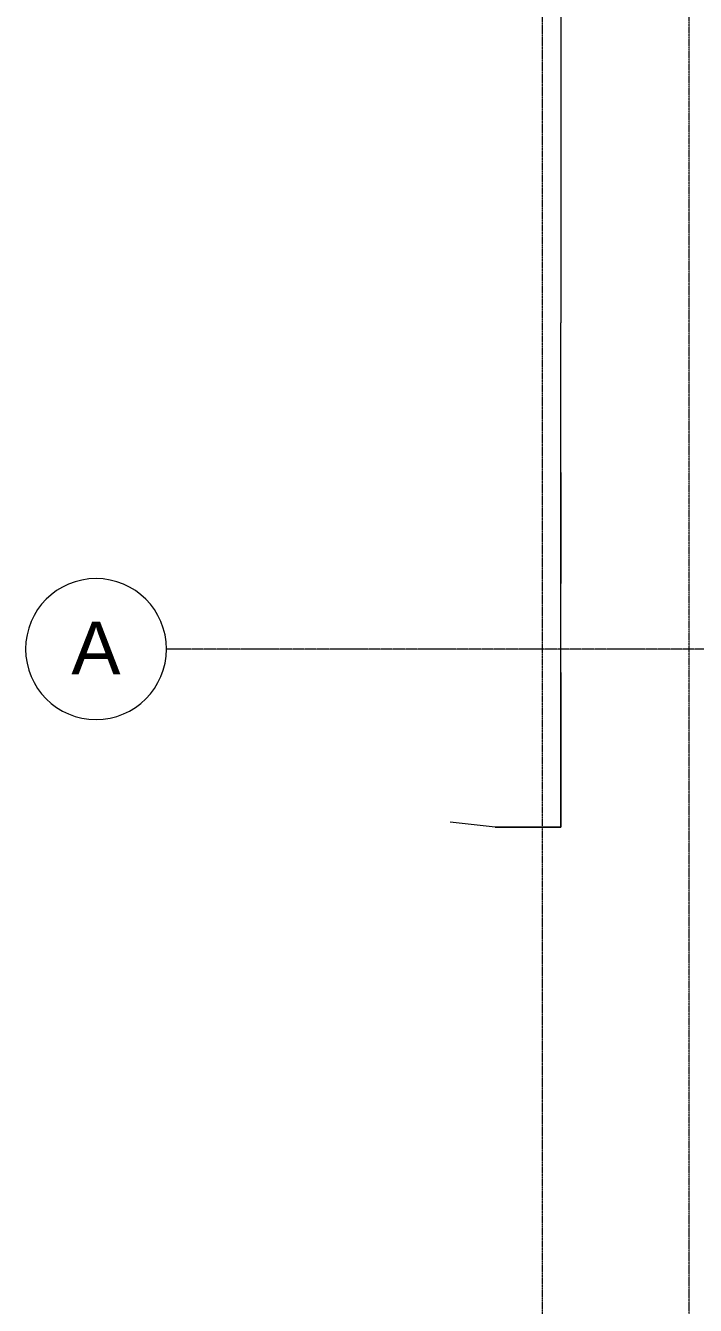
# Model space of a CAD drawing. Header units: inches. Extents: x -4292 to -464, y 9706 to 12474.
# Drawn here: x -4292 to -4007, y 11568 to 12113 of the extents above; entities that cross this region are included whole.
import ezdxf

# ---------------------------------------------------------------- set-up
doc = ezdxf.new("R2010")
doc.units = ezdxf.units.IN
doc.header["$MEASUREMENT"] = 0
doc.linetypes.add('Aligning Line 1_8_', pattern=[0.25, 0.125, -0.125])
doc.linetypes.add('Grid Line 1_2_', pattern=[0.875, 0.5, -0.125, 0.125, -0.125])
for name, color, linetype, lineweight in [('C-TOPO', 7, 'Continuous', 9), ('G-ANNO-SYMB-1', 147, 'Aligning Line 1_8_', 9), ('S-GRID-1', 1, 'Grid Line 1_2_', 9), ('S-GRID-IDEN', 1, 'Continuous', 9), ('S-GRID-IDEN-1', 147, 'Continuous', 9)]:
    doc.layers.add(name, color=color, linetype=linetype, lineweight=lineweight)
doc.styles.add('Arial_1', font='arial.ttf', dxfattribs={"height": 22.5})

msp = doc.modelspace()

# ---------------------------------------------------------------- linework, layer by layer
at = {"layer": 'C-TOPO'}
for p, q in [((-4064.23425, 12176.01343), (-4064.23425, 12021.22632)), ((-4064.23425, 12176.01343), (-4064.23425, 12021.22632)), ((-4064.23425, 12021.22632), (-4064.23425, 11985.99316)), ((-4064.23425, 12021.22632), (-4064.23425, 11985.99316)), ((-4064.23425, 11922.36768), (-4064.23425, 11985.99316)), ((-4064.23425, 11922.36768), (-4064.23425, 11985.99316)), ((-4064.23425, 11875.07666), (-4064.23425, 11922.36768)), ((-4064.23425, 11922.36768), (-4064.23425, 11875.07666)), ((-4064.23425, 11837.18701), (-4064.23425, 11875.07666)), ((-4064.23425, 11837.18701), (-4064.23425, 11875.07666)), ((-4064.23425, 11837.18701), (-4064.23425, 11771.36426)), ((-4064.23425, 11771.36426), (-4064.23425, 11837.18701)), ((-4092.12048, 11771.36426), (-4111.31955, 11773.52192)), ((-4092.12048, 11771.36426), (-4111.31955, 11773.52192)), ((-4092.12048, 11771.36426), (-4064.23425, 11771.36426)), ((-4064.23425, 11771.36426), (-4092.12048, 11771.36426))]:
    msp.add_line(p, q, dxfattribs=at)
at = {"layer": 'G-ANNO-SYMB-1'}
for p, q in [((-4071.96446, 9706.24032), (-4071.96446, 12363.35796)), ((-4009.5295, 9846.2766), (-4009.5295, 12240.74859))]:
    msp.add_line(p, q, dxfattribs=at)
at = {"layer": 'S-GRID-1'}
msp.add_line((-464.45104, 11847.1894), (-4232.19143, 11847.1894), dxfattribs=at)
at = {"layer": 'S-GRID-IDEN-1'}
for start, end in [(90, 270), (270, 90)]:
    msp.add_arc((-4262.19143, 11847.1894), 30, start, end, dxfattribs=at)

# ---------------------------------------------------------------- texts
at = {"layer": 'S-GRID-IDEN', "insert": (-4272.69948, 11858.91542), "char_height": 22.5, "width": 25.37625, "attachment_point": 1, "style": 'Arial_1'}
msp.add_mtext('A', dxfattribs=at)

doc.saveas('drawing.dxf')
